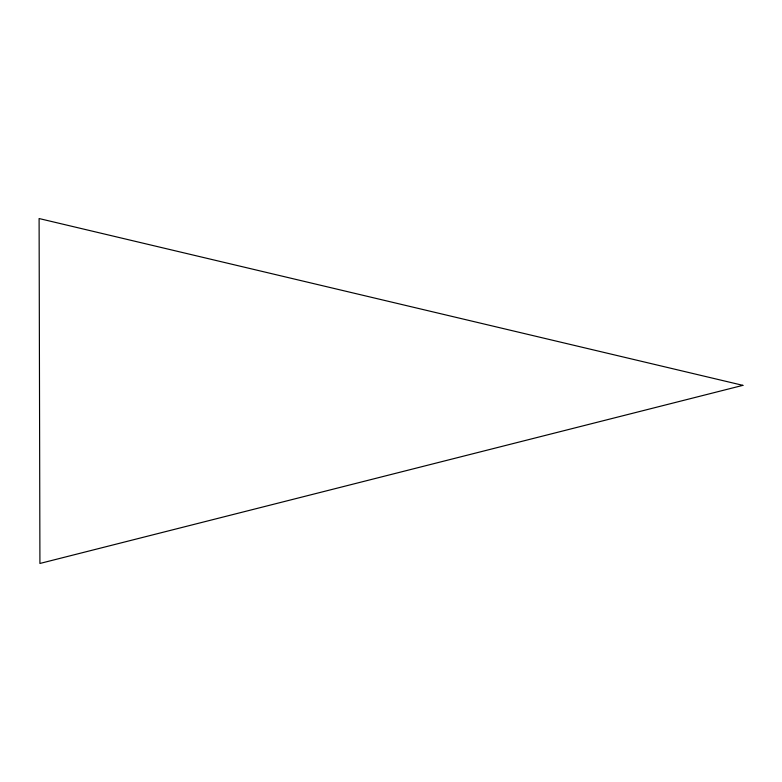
<?xml version="1.0" encoding="UTF-8"?>
<svg xmlns="http://www.w3.org/2000/svg" width="782" height="782" viewBox="0 0 782 782"><rect width="100%" height="100%" fill="white"/><g stroke="black" fill="none" stroke-linecap="round" stroke-linejoin="round"><path stroke-width="1.17" d="M742.9 385.35L39.921 563.46L39.1 218.54L742.9 385.35"/></g></svg>
